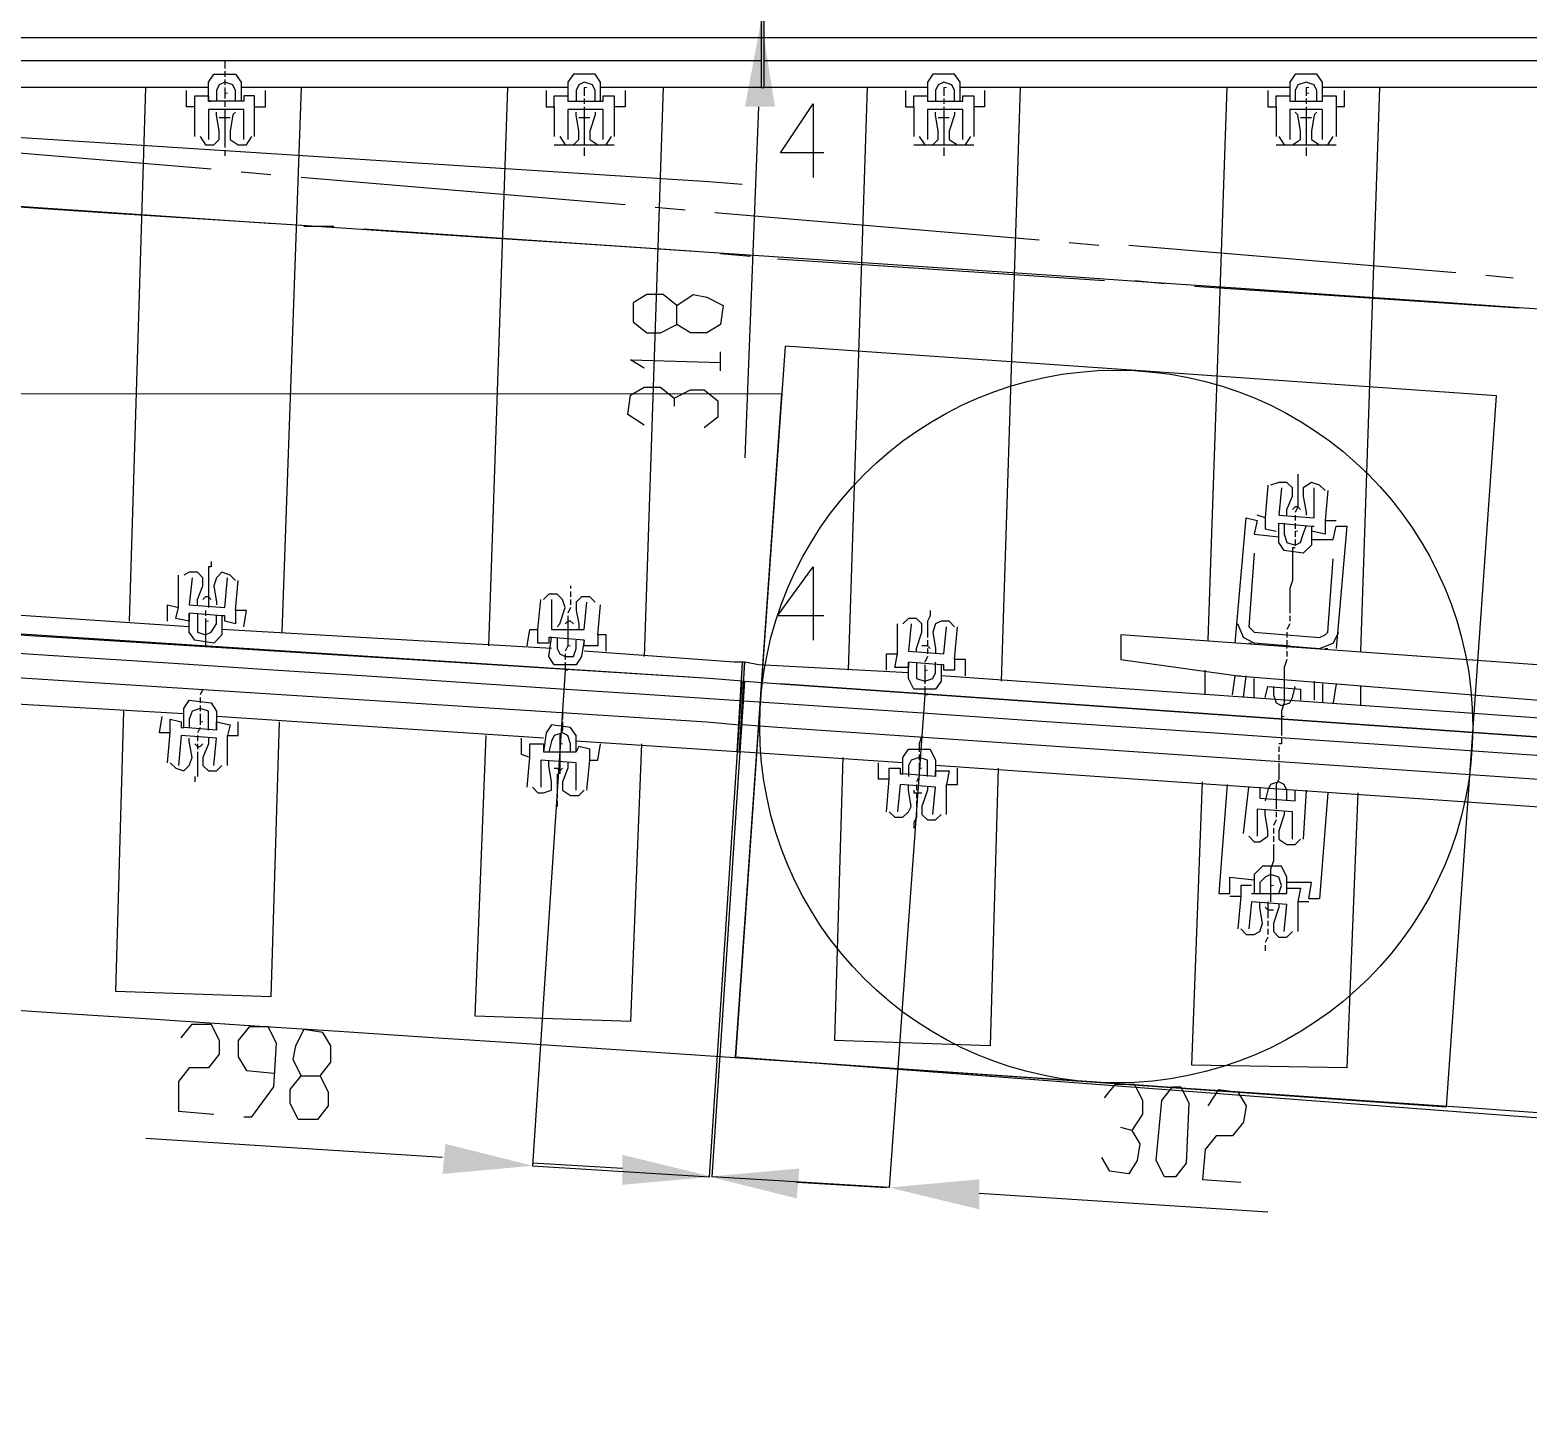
# Model space of a CAD drawing. Header units: millimetres. Extents: x -45 to 90, y -17 to 16.
# Drawn here: x 31.367 to 33.888, y -3.078 to -0.737 of the extents above; entities that cross this region are included whole.
import ezdxf

# ---------------------------------------------------------------- set-up
doc = ezdxf.new("R2010")
doc.units = ezdxf.units.MM
doc.layers.add('PDF_Geometry', color=7, linetype='Continuous')
doc.layers.add('PDF_Solid Fills', color=7, linetype='Continuous')

msp = doc.modelspace()

# ---------------------------------------------------------------- linework, layer by layer
at = {"color": 2}
msp.add_line((0, -0.75), (53.4325, -0.75), dxfattribs=at)
at = {"color": 6}
msp.add_lwpolyline([(29.1661, -1.3506), (29.1986, 0.45), (32.6939, 0.2287), (32.6939, 1.2372), (41.2932, 1.2372), (41.2932, 0), (45.2746, 0), (45.1993, -2.1005), (41.2248, -1.7678), (41.1144, -3.1159), (32.554, -2.4665), (32.6324, -1.35)], close=True, dxfattribs=at)
at = {"color": 5}
msp.add_lwpolyline([(32.554, -2.4665), (33.1525, -2.5085), (33.7511, -2.5505), (33.7931, -1.9519), (33.8351, -1.3534), (33.2365, -1.3114), (32.638, -1.2694), (32.596, -1.8679)], close=True, dxfattribs=at)
msp.add_circle((33.1951, -1.91), 0.6, dxfattribs=at)
at = {"color": 2}
for radius in [500.8082, 500.0582, 499.3082]:
    msp.add_arc((-0.8299, -500.0575), radius, 85.235272, 89.904911, dxfattribs=at)
at = {"color": 5}
msp.add_arc((-0.8299, -500.0575), 498.7082, 85.235272, 89.904911, dxfattribs=at)
at = {"layer": 'PDF_Geometry', "lineweight": 25}
for points in [[(32.5654, -0.9971), (32.5096, -0.9928), (29.7237, -0.8144), (26.94, -0.6541), (24.1512, -0.5076), (21.3629, -0.3748), (18.0024, -0.2366), (18.0024, 1.0377), (21.4207, 0.8974), (24.2158, 0.7643), (27.011, 0.6174), (29.8016, 0.4522), (32.5756, 0.2745), (32.616, 0.2745)], [(32.671, -0.4034), (32.616, -0.3988), (32.6114, -0.3988), (32.5977, -0.7197), (32.5427, -0.7197), (18.6069, -0.7197), (18.6069, -0.7885), (32.5427, -0.7885), (32.5977, -0.7885)], [(32.5977, -0.6876), (32.5977, -0.8343), (32.6023, -0.8343), (32.6023, -0.6876), (32.5977, -0.6876), (32.5839, -0.6876), (32.3593, -0.6876)], [(31.6946, -0.7885), (31.6946, -0.8022)], [(32.6023, -0.7885), (32.6618, -0.7885), (35.504, -0.7885), (35.5636, -0.7885), (35.5636, -0.8251), (35.5636, -0.8343), (35.2931, -0.8343)], [(31.745, -0.8664), (31.745, -0.8481), (31.7267, -0.8481), (31.7267, -0.8572), (31.7221, -0.8572), (31.6671, -0.8572), (31.6671, -0.8251), (31.6763, -0.8114), (31.7129, -0.8114), (31.7221, -0.8251), (31.7221, -0.8572)], [(31.7129, -0.8572), (31.7129, -0.8389), (31.7084, -0.8297), (31.6946, -0.8251), (31.6854, -0.8297), (31.6808, -0.8389), (31.6808, -0.8572)], [(31.6946, -0.8068), (31.6946, -0.816)], [(31.6946, -0.8206), (31.6946, -0.8297)], [(32.3272, -0.8572), (32.3272, -0.8251), (32.318, -0.8114), (32.2814, -0.8114), (32.2722, -0.8251), (32.2722, -0.8572), (32.3272, -0.8572), (32.3318, -0.8572), (32.3318, -0.8481), (32.3501, -0.8481), (32.3501, -0.8664)], [(32.318, -0.8572), (32.318, -0.8389), (32.3135, -0.8297), (32.2997, -0.8251), (32.2905, -0.8297), (32.286, -0.8389), (32.286, -0.8572)], [(32.5977, -0.8251), (32.5977, -0.8343), (32.3272, -0.8343)], [(32.9323, -0.8572), (32.9323, -0.8251), (32.9231, -0.8114), (32.8865, -0.8114), (32.8773, -0.8251), (32.8773, -0.8572), (32.9323, -0.8572), (32.9369, -0.8572), (32.9369, -0.8481), (32.9552, -0.8481), (32.9552, -0.8664)], [(32.9231, -0.8572), (32.9231, -0.8389), (32.9186, -0.8297), (32.9048, -0.8251), (32.8956, -0.8297), (32.8911, -0.8389), (32.8911, -0.8572)], [(33.5328, -0.8572), (33.5328, -0.8389), (33.5282, -0.8297), (33.5145, -0.8251), (33.5007, -0.8297), (33.4962, -0.8389), (33.4962, -0.8572)], [(31.6671, -0.8343), (31.1124, -0.8343)], [(31.5342, -1.7328), (31.5617, -0.8343)], [(31.6442, -0.9168), (31.6442, -0.8664), (31.6304, -0.8664), (31.6304, -0.8389)], [(31.6442, -0.8664), (31.6442, -0.8481), (31.6671, -0.8481), (31.6671, -0.8572), (31.6717, -0.8572)], [(31.6946, -0.8343), (31.6946, -0.8435), (31.6946, -0.8526)], [(32.2722, -0.8343), (31.7221, -0.8343)], [(31.745, -0.9168), (31.745, -0.8664), (31.7634, -0.8664), (31.7634, -0.8389)], [(31.823, -0.8343), (31.7909, -1.7511)], [(32.1393, -1.7741), (32.1713, -0.8343)], [(32.2355, -0.8389), (32.2355, -0.8664), (32.2493, -0.8664), (32.2493, -0.9168)], [(32.2493, -0.8664), (32.2493, -0.8481), (32.2722, -0.8481), (32.2722, -0.8572), (32.2768, -0.8572)], [(32.2997, -0.8343), (32.2997, -0.8481)], [(32.2997, -0.8526), (32.2997, -0.8618)], [(32.3685, -0.8389), (32.3685, -0.8664), (32.3501, -0.8664), (32.3501, -0.9168)], [(32.4326, -0.8343), (32.4006, -1.7924)], [(32.8773, -0.8343), (32.6023, -0.8343)], [(32.7444, -1.8153), (32.7765, -0.8343)], [(32.8406, -0.8389), (32.8406, -0.8664), (32.8544, -0.8664), (32.8544, -0.9168)], [(32.8544, -0.8664), (32.8544, -0.8481), (32.8773, -0.8481), (32.8773, -0.8572), (32.8819, -0.8572)], [(32.9048, -0.8343), (32.9048, -0.8481)], [(32.9048, -0.8526), (32.9048, -0.8618)], [(33.487, -0.8343), (32.9323, -0.8343)], [(32.9736, -0.8389), (32.9736, -0.8664), (32.9552, -0.8664), (32.9552, -0.9168)], [(33.0332, -0.8343), (33.0011, -1.8336)], [(33.3495, -1.7649), (33.3816, -0.8343)], [(33.4503, -0.8389), (33.4503, -0.8664), (33.4641, -0.8664), (33.4641, -0.9168)], [(33.4641, -0.8664), (33.4641, -0.8481), (33.487, -0.8481), (33.487, -0.8572), (33.4916, -0.8572)], [(33.5145, -0.8343), (33.5145, -0.8481)], [(33.5145, -0.8526), (33.5145, -0.8618)], [(34.0692, -0.8343), (33.542, -0.8343)], [(33.542, -0.8572), (33.542, -0.8481), (33.5649, -0.8481), (33.5649, -0.8664)], [(33.5787, -0.8389), (33.5787, -0.8664), (33.5649, -0.8664), (33.5649, -0.9168)], [(33.6383, -0.8343), (33.6062, -1.7832)], [(31.6533, -0.9168), (31.6625, -0.9306), (31.6763, -0.9306), (31.6854, -0.9214), (31.6854, -0.9077), (31.6808, -0.8802), (31.6808, -0.8756)], [(31.7267, -0.9214), (31.7267, -0.871), (31.6671, -0.871), (31.6671, -0.9214)], [(31.6946, -0.8572), (31.6946, -0.8664)], [(31.6946, -0.871), (31.6946, -0.8802), (31.6946, -0.8847), (31.6946, -0.8937), (31.6946, -0.8985), (31.6946, -0.9077), (31.6946, -0.9122), (31.6946, -0.9214), (31.6946, -0.926), (31.6946, -0.9352)], [(31.7129, -0.8756), (31.7084, -0.8802), (31.7038, -0.9077), (31.7038, -0.9214), (31.7175, -0.9306), (31.7313, -0.9306), (31.7404, -0.9168)], [(32.2584, -0.9168), (32.2676, -0.9306), (32.2814, -0.9306), (32.2905, -0.9214), (32.2905, -0.9077), (32.286, -0.8802), (32.286, -0.8756)], [(32.3318, -0.9214), (32.3318, -0.871), (32.2722, -0.871), (32.2722, -0.9214)], [(32.2997, -0.8664), (32.2997, -0.8756), (32.2997, -0.8802), (32.2997, -0.8893), (32.2997, -0.8937), (32.2997, -0.9031), (32.2997, -0.9077), (32.2997, -0.9168), (32.2997, -0.9214), (32.2997, -0.9306)], [(32.318, -0.8756), (32.318, -0.8802), (32.3089, -0.9077), (32.3089, -0.9214), (32.3226, -0.9306), (32.3364, -0.9306), (32.3455, -0.9168)], [(32.5931, -0.8664), (32.5702, -1.4577)], [(32.7031, -0.9443), (32.6298, -0.9443), (32.6848, -0.8618), (32.6848, -0.9856)], [(32.8636, -0.9168), (32.8727, -0.9306), (32.8865, -0.9306), (32.8956, -0.9214), (32.8956, -0.9077), (32.8911, -0.8802), (32.8911, -0.8756)], [(32.9369, -0.9214), (32.9369, -0.871), (32.8773, -0.871), (32.8773, -0.9214)], [(32.9048, -0.8664), (32.9048, -0.8756), (32.9048, -0.8802), (32.9048, -0.8893), (32.9048, -0.8937), (32.9048, -0.9031), (32.9048, -0.9077), (32.9048, -0.9168), (32.9048, -0.9214), (32.9048, -0.9306)], [(32.9231, -0.8756), (32.9231, -0.8802), (32.914, -0.9077), (32.914, -0.9214), (32.9277, -0.9306), (32.9415, -0.9306), (32.9506, -0.9168)], [(33.4687, -0.9168), (33.4778, -0.9306), (33.4916, -0.9306), (33.5053, -0.9214), (33.5053, -0.9077), (33.5007, -0.8802), (33.4962, -0.8756)], [(33.542, -0.9214), (33.542, -0.871), (33.487, -0.871), (33.487, -0.9214)], [(33.5145, -0.8664), (33.5145, -0.8756), (33.5145, -0.8802), (33.5145, -0.8893), (33.5145, -0.8937), (33.5145, -0.9031), (33.5145, -0.9077), (33.5145, -0.9168), (33.5145, -0.9214), (33.5145, -0.9306)], [(33.5328, -0.8756), (33.5282, -0.8802), (33.5237, -0.9077), (33.5237, -0.9214), (33.5374, -0.9306), (33.5512, -0.9306), (33.5603, -0.9168)], [(31.6854, -0.8847), (31.69, -0.8847), (31.6992, -0.8847), (31.7038, -0.8847)], [(32.2905, -0.8847), (32.2951, -0.8847), (32.3043, -0.8847), (32.3089, -0.8847)], [(32.8956, -0.8847), (32.9002, -0.8847), (32.9094, -0.8847), (32.914, -0.8847)], [(33.5053, -0.8847), (33.5097, -0.8847), (33.5191, -0.8847), (33.5237, -0.8847)], [(31.6717, -0.9718), (31.1262, -0.926)], [(32.2493, -0.9306), (32.3501, -0.9306)], [(32.8544, -0.9306), (32.9552, -0.9306)], [(33.4641, -0.9306), (33.5649, -0.9306)], [(31.6946, -0.9397), (31.6946, -0.9489)], [(32.2997, -0.9352), (32.2997, -0.9489)], [(32.9048, -0.9352), (32.9048, -0.9489)], [(33.5145, -0.9352), (33.5145, -0.9489)], [(31.7725, -0.981), (31.7221, -0.9764)], [(32.3685, -1.0314), (31.823, -0.9856)], [(31.7771, -1.0635), (31.2316, -1.0268)], [(32.4693, -1.0406), (32.4189, -1.036)], [(33.0653, -1.091), (32.5197, -1.0452)], [(31.878, -1.0681), (31.8321, -1.0681), (31.8275, -1.0681)], [(32.4785, -1.1094), (31.9284, -1.0727)], [(32.5106, -1.8291), (29.7326, -1.6503), (26.95, -1.4898), (24.1675, -1.3431), (21.3895, -1.2102), (18.6069, -1.0956), (18.6024, -1.169), (21.3849, -1.2836), (24.1675, -1.4165), (26.9455, -1.5632), (29.728, -1.7236), (32.506, -1.9024), (32.561, -1.907)], [(33.1659, -1.1002), (33.1157, -1.0956)], [(33.7666, -1.146), (33.2165, -1.1002)], [(32.2676, -1.8016), (32.2676, -1.8153), (32.2126, -2.6496), (32.5106, -2.668), (32.5656, -1.8336), (32.5106, -1.8291), (29.1504, -1.6182), (25.7903, -1.4257), (22.4301, -1.2606), (19.0699, -1.1139)], [(32.5793, -1.1185), (32.5289, -1.1139)], [(33.1753, -1.1598), (32.6252, -1.1229)], [(33.8629, -1.1552), (33.817, -1.1506)], [(32.4556, -1.201), (32.4831, -1.1827), (32.506, -1.1873), (32.5335, -1.201), (32.5289, -1.2331), (32.506, -1.2469), (32.4785, -1.2469), (32.4556, -1.2331), (32.4556, -1.201), (32.4326, -1.1827), (32.4051, -1.1827), (32.3822, -1.1965), (32.3822, -1.2285), (32.4051, -1.2469), (32.4281, -1.2469), (32.4556, -1.2331)], [(33.2761, -1.1644), (33.2257, -1.1598)], [(33.8721, -1.2056), (33.3265, -1.169)], [(32.5289, -1.3111), (32.5289, -1.279)], [(32.4006, -1.3065), (32.3776, -1.2927), (32.5289, -1.2973)], [(32.4006, -1.4027), (32.373, -1.3844), (32.3776, -1.3521), (32.4006, -1.3386), (32.4281, -1.3386), (32.451, -1.3569), (32.451, -1.3707)], [(32.451, -1.3569), (32.4785, -1.3431), (32.5014, -1.3431), (32.5243, -1.3615), (32.5243, -1.389), (32.5014, -1.4073)], [(33.5007, -1.4853), (33.5007, -1.4944), (33.5007, -1.499), (33.5007, -1.5082), (33.5007, -1.5128), (33.5007, -1.5219), (33.5007, -1.5265), (33.5007, -1.5357), (33.5007, -1.5403), (33.4962, -1.5494)], [(33.4503, -1.5036), (33.4457, -1.5586), (33.432, -1.554)], [(33.4824, -1.554), (33.4824, -1.5448), (33.4916, -1.5219), (33.4916, -1.5082), (33.4824, -1.499), (33.4687, -1.499), (33.4549, -1.5036)], [(33.4732, -1.5082), (33.4687, -1.554), (33.5282, -1.5586), (33.5282, -1.5082)], [(33.5466, -1.5128), (33.5374, -1.5036), (33.5237, -1.499), (33.5097, -1.5082), (33.5097, -1.5219), (33.5145, -1.5494), (33.5145, -1.554)], [(33.5512, -1.5128), (33.5466, -1.5632), (33.5649, -1.5632)], [(33.3951, -1.7695), (33.4136, -1.5586), (33.432, -1.5632), (33.4274, -1.5861), (33.4687, -1.5907)], [(33.4457, -1.5586), (33.4457, -1.5769), (33.4641, -1.5813)], [(33.5053, -1.5448), (33.5007, -1.5403), (33.4962, -1.5403), (33.4916, -1.5448)], [(33.4962, -1.554), (33.4962, -1.5632)], [(33.5237, -1.5724), (33.5237, -1.6044), (33.5097, -1.6182), (33.4778, -1.6136), (33.4687, -1.5999), (33.4687, -1.5678), (33.5237, -1.5724), (33.5282, -1.5724)], [(33.4778, -1.5678), (33.4778, -1.5861), (33.4824, -1.5999), (33.4962, -1.6044), (33.5053, -1.5999), (33.5097, -1.5861), (33.5145, -1.5724)], [(33.4962, -1.5678), (33.4962, -1.5769)], [(33.4962, -1.5813), (33.4962, -1.5907)], [(33.5466, -1.5632), (33.5466, -1.5861), (33.5237, -1.5813)], [(33.5237, -1.5953), (33.5603, -1.5953), (33.5649, -1.5724), (33.5833, -1.5724), (33.5649, -1.7786)], [(33.4962, -1.609), (33.4916, -1.609), (33.4916, -1.6228), (33.4916, -1.6365), (33.4916, -1.6503), (33.4916, -1.664), (33.487, -1.6778), (33.487, -1.6915), (33.487, -1.7053), (33.487, -1.719)], [(33.4962, -1.5953), (33.4962, -1.6044)], [(31.6717, -1.6319), (31.6717, -1.6411), (31.6671, -1.6411), (31.6671, -1.6549), (31.6671, -1.6686), (31.6671, -1.6824), (31.6671, -1.6959), (31.6671, -1.7099)], [(33.4274, -1.6182), (33.4182, -1.742), (33.4228, -1.7465), (33.4274, -1.7511), (33.5374, -1.7603), (33.5466, -1.7557), (33.5512, -1.7511), (33.5603, -1.6274)], [(31.5983, -1.7328), (31.5983, -1.7053), (31.6167, -1.7099), (31.6167, -1.6549)], [(31.6488, -1.7053), (31.6488, -1.6959), (31.6579, -1.6732), (31.6579, -1.6595), (31.6488, -1.6503), (31.635, -1.6503), (31.6258, -1.6549)], [(31.6396, -1.6595), (31.635, -1.7053), (31.6946, -1.7099), (31.6992, -1.6595)], [(31.7129, -1.664), (31.7038, -1.6549), (31.69, -1.6503), (31.6808, -1.6595), (31.6763, -1.6732), (31.6808, -1.7007), (31.6808, -1.7053)], [(32.7031, -1.7236), (32.6252, -1.7236), (32.6848, -1.6411), (32.6848, -1.7649)], [(31.7267, -1.742), (31.7313, -1.7145), (31.7129, -1.7145), (31.7175, -1.664)], [(32.2539, -1.742), (32.2584, -1.7374), (32.2676, -1.7099), (32.263, -1.6959), (32.2539, -1.687), (32.2401, -1.687), (32.2309, -1.6959)], [(32.2768, -1.6732), (32.2768, -1.6778)], [(32.2768, -1.6824), (32.2768, -1.6915)], [(31.635, -1.742), (31.0849, -1.7053)], [(31.7129, -1.7145), (31.7129, -1.7374), (31.6946, -1.7328), (31.6946, -1.7236), (31.69, -1.7236), (31.69, -1.7557), (31.6763, -1.7695), (31.6442, -1.7649), (31.635, -1.7511), (31.635, -1.719), (31.635, -1.7328), (31.6121, -1.7282), (31.6167, -1.7099)], [(31.6717, -1.6959), (31.6671, -1.6915), (31.6625, -1.6915), (31.6579, -1.6959)], [(32.2034, -1.7741), (32.208, -1.7465), (32.2218, -1.7465), (32.2264, -1.6959)], [(32.2447, -1.6959), (32.2447, -1.7465), (32.2997, -1.7465), (32.3043, -1.7007)], [(32.2768, -1.7099), (32.2722, -1.719)], [(32.2768, -1.6959), (32.2768, -1.7053)], [(32.318, -1.7007), (32.3089, -1.6915), (32.2951, -1.6915), (32.286, -1.7007), (32.286, -1.7145), (32.2905, -1.7374), (32.2905, -1.7465)], [(32.3364, -1.7832), (32.3364, -1.7557), (32.3226, -1.7557), (32.3272, -1.7053)], [(31.69, -1.7236), (31.635, -1.719)], [(31.6488, -1.719), (31.6488, -1.7374), (31.6488, -1.7511), (31.6625, -1.7557), (31.6717, -1.7511), (31.6808, -1.7374), (31.6808, -1.7236)], [(31.6625, -1.7145), (31.6625, -1.7236)], [(31.6625, -1.7282), (31.6625, -1.7328), (31.6625, -1.7465), (31.6625, -1.7603), (31.6625, -1.7741)], [(32.2722, -1.7236), (32.2722, -1.7374), (32.2722, -1.7511), (32.2722, -1.7649), (32.2722, -1.7741), (32.2676, -1.7832)], [(32.2814, -1.7374), (32.2768, -1.7328), (32.2722, -1.7328), (32.2676, -1.7374)], [(32.8085, -1.8153), (32.8085, -1.7878), (32.8269, -1.7878), (32.8269, -1.7374)], [(32.859, -1.7832), (32.859, -1.7786), (32.8681, -1.7511), (32.8681, -1.7374), (32.859, -1.7282), (32.8452, -1.7282), (32.836, -1.7374)], [(32.8498, -1.7374), (32.8452, -1.7832), (32.9048, -1.7878), (32.9094, -1.742)], [(32.8819, -1.7145), (32.8819, -1.719), (32.8819, -1.7236), (32.8773, -1.7328), (32.8773, -1.7374), (32.8773, -1.7465), (32.8773, -1.7511), (32.8773, -1.7603)], [(32.9231, -1.742), (32.914, -1.7328), (32.9002, -1.7328), (32.8911, -1.7374), (32.8865, -1.7511), (32.8911, -1.7786), (32.8911, -1.7878)], [(33.4824, -1.7649), (33.4824, -1.7741), (33.4274, -1.7695), (33.4091, -1.7603), (33.3999, -1.7374)], [(33.487, -1.7374), (33.4824, -1.7465)], [(33.487, -1.7236), (33.487, -1.7328)], [(32.2447, -1.7786), (31.69, -1.7465)], [(32.2997, -1.7649), (32.2447, -1.7603), (32.2401, -1.7603), (32.2401, -1.7695), (32.2218, -1.7695), (32.2218, -1.7465)], [(32.3226, -1.7557), (32.3226, -1.7741), (32.2997, -1.7741), (32.2997, -1.7649), (32.2951, -1.7924), (32.286, -1.8061), (32.2493, -1.8061), (32.2401, -1.7924), (32.2447, -1.7603)], [(32.2539, -1.7603), (32.2539, -1.7786), (32.2584, -1.7878), (32.2676, -1.7924), (32.2814, -1.7924), (32.286, -1.7786), (32.286, -1.7649)], [(32.9415, -1.8245), (32.9415, -1.797), (32.9231, -1.797), (32.9277, -1.742)], [(33.4824, -1.7786), (33.4824, -1.7741), (33.5374, -1.7786), (33.5603, -1.7695), (33.5695, -1.7511)], [(33.4824, -1.7511), (33.4824, -1.7603)], [(32.2676, -1.7878), (32.2676, -1.797)], [(32.5656, -1.8016), (32.5518, -1.8016), (32.2997, -1.7832)], [(32.9231, -1.797), (32.9231, -1.8153), (32.9048, -1.8153), (32.9048, -1.8061), (32.9002, -1.8061), (32.9002, -1.8336), (32.8911, -1.8474), (32.8544, -1.8474), (32.8452, -1.8291), (32.8452, -1.8016), (32.8452, -1.8105), (32.8223, -1.8105), (32.8269, -1.7878)], [(32.8819, -1.7786), (32.8773, -1.7741), (32.8727, -1.7741), (32.8681, -1.7741)], [(32.8773, -1.7649), (32.8773, -1.7741)], [(32.8773, -1.7786), (32.8773, -1.7878)], [(33.4182, -1.7695), (33.4228, -1.7695)], [(33.4824, -1.7832), (33.4824, -1.7924)], [(33.5466, -1.7786), (33.5512, -1.7786)], [(32.8452, -1.8199), (32.5931, -1.8061), (32.5702, -1.8016)], [(32.9002, -1.8061), (32.8452, -1.8016)], [(32.859, -1.8016), (32.859, -1.8153), (32.859, -1.8291), (32.8727, -1.8336), (32.8865, -1.8291), (32.8911, -1.8199), (32.8911, -1.8016)], [(32.8773, -1.7924), (32.8727, -1.8016)], [(32.8727, -1.8061), (32.8727, -1.8153), (32.8727, -1.8245), (32.8727, -1.8291), (32.8727, -1.8382)], [(33.4824, -1.797), (33.4778, -1.8105), (33.4778, -1.8245), (33.4778, -1.8336), (33.4778, -1.8428), (33.4778, -1.8566), (33.4778, -1.8703), (33.4732, -1.8841), (33.4732, -1.8978), (33.4732, -1.9116), (33.4732, -1.9251)], [(32.8727, -1.8428), (32.8727, -1.8566), (32.8131, -2.6863), (32.5152, -2.668), (32.5702, -1.8336), (32.6298, -1.8382), (35.3069, -2.0262), (37.9792, -2.2279), (40.6566, -2.4433), (37.9792, -2.2279), (35.3069, -2.0262), (32.6298, -1.8382)], [(40.9637, -2.4342), (40.6566, -2.4112), (38.0711, -2.2004), (35.4857, -2.0078), (32.9002, -1.8245)], [(33.3449, -1.8566), (33.3449, -1.8153)], [(33.3907, -1.8566), (33.3951, -1.8245)], [(33.4091, -1.8612), (33.4136, -1.8245)], [(33.4274, -1.8612), (33.4274, -1.8291)], [(33.5282, -1.8336), (33.5282, -1.8657)], [(33.542, -1.8382), (33.542, -1.8703)], [(33.5649, -1.8382), (33.5603, -1.8703)], [(31.6258, -1.8887), (31.0712, -1.8566)], [(31.6579, -1.8474), (31.6533, -1.8566)], [(31.6533, -1.8612), (31.6533, -1.8703)], [(33.4457, -1.8612), (33.4503, -1.8428), (33.5053, -1.8474), (33.5053, -1.8657)], [(33.4595, -1.8428), (33.4595, -1.8566), (33.4641, -1.8703), (33.4732, -1.8749), (33.487, -1.8703), (33.4916, -1.8612), (33.4962, -1.8428)], [(33.6062, -1.8428), (33.6062, -1.8749)], [(31.7863, -1.9024), (31.7725, -2.3654), (31.5112, -2.3562), (31.525, -1.8841)], [(31.6029, -1.9207), (31.6029, -1.8978), (31.6213, -1.9024), (31.6213, -1.9116), (31.6258, -1.9116), (31.6258, -1.8795), (31.635, -1.8657), (31.6717, -1.8703), (31.6808, -1.8841), (31.6808, -1.9162), (31.6808, -1.9024), (31.7038, -1.907), (31.6992, -1.9251)], [(31.6671, -1.9162), (31.6671, -1.8978), (31.6671, -1.8841), (31.6533, -1.8795), (31.6396, -1.8841), (31.635, -1.8978), (31.635, -1.9116)], [(31.6533, -1.8749), (31.6533, -1.8841)], [(31.6533, -1.8887), (31.6533, -1.9024), (31.6533, -1.907)], [(32.263, -1.8841), (32.263, -1.8978)], [(31.5983, -1.9712), (31.6029, -1.9207), (31.5846, -1.9207), (31.5892, -1.8932)], [(31.6808, -1.9162), (31.6258, -1.9116)], [(31.6533, -1.9116), (31.6488, -1.9207)], [(32.2309, -1.9299), (31.6808, -1.8932)], [(31.6992, -1.9758), (31.6992, -1.9251), (31.7175, -1.9251), (31.7175, -1.9024)], [(32.3089, -1.9666), (32.3089, -1.9483), (32.2905, -1.9437), (32.286, -1.9528), (32.286, -1.9251), (32.2768, -1.9116), (32.2447, -1.907), (32.2355, -1.9207), (32.2309, -1.9528), (32.286, -1.9528)], [(32.263, -1.9024), (32.263, -1.9116), (32.263, -1.9162), (32.2584, -1.9251), (32.2584, -1.9299), (32.2584, -1.9391), (32.2584, -1.9483)], [(41.5871, -2.6359), (41.8301, -2.6588), (41.8301, -2.6496), (41.8301, -2.6128), (41.7705, -2.6084), (40.6474, -2.5121), (37.9748, -2.2966), (35.3023, -2.0949), (32.6252, -1.9116), (32.5656, -1.907)], [(31.6029, -1.9712), (31.6121, -1.9803), (31.6258, -1.9849), (31.635, -1.9758), (31.6396, -1.962), (31.635, -1.9345), (31.635, -1.9299)], [(31.6763, -1.9758), (31.6808, -1.9299), (31.6213, -1.9251), (31.6167, -1.9758)], [(31.6442, -1.9391), (31.6488, -1.9437), (31.6533, -1.9437), (31.6579, -1.9391)], [(31.6488, -1.9251), (31.6488, -1.9345)], [(31.6488, -1.9391), (31.6488, -1.9483)], [(31.6671, -1.9299), (31.6671, -1.9391), (31.6579, -1.962), (31.6579, -1.9758), (31.6671, -1.9849), (31.6808, -1.9849), (31.69, -1.9758)], [(32.396, -1.9391), (32.3776, -2.4067), (32.1163, -2.3975), (32.1347, -1.9251)], [(32.2034, -2.0124), (32.208, -1.962), (32.1943, -1.9574), (32.1943, -1.9299)], [(32.208, -1.962), (32.208, -1.9391), (32.2309, -1.9391), (32.2309, -1.9528), (32.2355, -1.9528)], [(32.2768, -1.9528), (32.2768, -1.9391), (32.2722, -1.9251), (32.263, -1.9207), (32.2493, -1.9251), (32.2447, -1.9345), (32.2401, -1.9528)], [(32.5564, -1.9528), (32.286, -1.9345)], [(32.3043, -2.017), (32.3089, -1.9666), (32.3226, -1.9666), (32.3272, -1.9391)], [(32.8681, -1.9251), (32.8636, -1.9391), (32.8636, -1.9528)], [(33.4732, -1.9299), (33.4732, -1.9391), (33.4687, -1.9391)], [(31.6488, -1.9528), (31.6488, -1.9666), (31.6488, -1.9803), (31.6488, -1.9941)], [(32.2584, -1.9528), (32.2584, -1.962), (32.2584, -1.9666), (32.2584, -1.9758), (32.2584, -1.9803), (32.2584, -1.9895)], [(32.836, -1.9712), (32.561, -1.9528)], [(32.9965, -1.9803), (32.9827, -2.4479), (32.7214, -2.4388), (32.7352, -1.962)], [(32.8131, -1.9987), (32.8131, -1.9803), (32.8315, -1.9803), (32.8315, -1.9895), (32.836, -1.9895), (32.836, -1.962), (32.8452, -1.9483), (32.8819, -1.9483), (32.8911, -1.9666), (32.8911, -1.9941), (32.8911, -1.9849), (32.914, -1.9849), (32.9094, -2.0078)], [(32.8773, -1.9941), (32.8773, -1.9803), (32.8773, -1.9666), (32.8636, -1.962), (32.8498, -1.9666), (32.8452, -1.9758), (32.8452, -1.9941)], [(32.8636, -1.9574), (32.8636, -1.9666)], [(33.4687, -1.9437), (33.4687, -1.9528)], [(33.4687, -1.9574), (33.4687, -1.9666)], [(32.2126, -2.0124), (32.2218, -2.0216), (32.2309, -2.0216), (32.2447, -2.017), (32.2447, -2.0033), (32.2401, -1.9758), (32.2401, -1.9666)], [(32.286, -2.017), (32.286, -1.9712), (32.2264, -1.9666), (32.2264, -2.0124)], [(32.2493, -1.9803), (32.2539, -1.9803), (32.2584, -1.9849), (32.263, -1.9803)], [(32.2539, -1.9895), (32.2539, -1.9941), (32.2539, -2.0033), (32.2539, -2.0078), (32.2539, -2.017)], [(32.2722, -1.9712), (32.2722, -1.9803), (32.263, -2.0033), (32.263, -2.017), (32.2768, -2.0262), (32.2905, -2.0262), (32.2997, -2.017)], [(32.8085, -2.0537), (32.8131, -1.9987), (32.7948, -1.9987), (32.7948, -1.9712)], [(32.8911, -1.9941), (32.836, -1.9895)], [(32.8636, -1.9712), (32.8636, -1.9803), (32.8636, -1.9895)], [(40.9499, -2.5854), (40.6474, -2.5579), (38.0619, -2.3517), (35.4765, -2.1543), (32.8911, -1.9758)], [(32.9094, -2.0583), (32.9094, -2.0078), (32.9277, -2.0078), (32.9277, -1.9803)], [(33.4687, -1.9712), (33.4687, -1.9803), (33.4687, -1.9849), (33.4687, -1.9941), (33.4687, -1.9987), (33.4641, -2.0078), (33.4641, -2.0124), (33.4641, -2.0216), (33.4641, -2.0262), (33.4641, -2.0353), (33.4641, -2.0397), (33.4641, -2.0491)], [(31.6442, -1.9941), (31.6442, -2.0033)], [(32.8131, -2.0537), (32.8223, -2.0629), (32.836, -2.0629), (32.8452, -2.0537), (32.8498, -2.0445), (32.8452, -2.017), (32.8452, -2.0078)], [(32.8865, -2.0583), (32.8911, -2.0124), (32.8315, -2.0078), (32.8269, -2.0537)], [(32.8636, -1.9941), (32.859, -2.0033)], [(32.859, -2.0078), (32.859, -2.017)], [(32.8773, -2.0124), (32.8773, -2.017), (32.8681, -2.0445), (32.8681, -2.0583), (32.8773, -2.0674), (32.8911, -2.0674), (32.9002, -2.0583)], [(33.6016, -2.0216), (33.5833, -2.4846), (33.322, -2.48), (33.3403, -2.0033)], [(33.3816, -2.0078), (33.3678, -2.1912), (33.3861, -2.1912), (33.3861, -2.1637), (33.4274, -2.1683)], [(33.4091, -2.0904), (33.4182, -2.0124)], [(33.4366, -2.0124), (33.4366, -2.0308), (33.4962, -2.0353), (33.4962, -2.017)], [(33.4824, -2.0353), (33.4824, -2.017), (33.4778, -2.0078), (33.4687, -2.0033), (33.4549, -2.0078), (33.4503, -2.017), (33.4457, -2.0353)], [(32.2539, -2.0216), (32.2539, -2.0308)], [(32.2539, -2.0353), (32.2539, -2.0445)], [(32.8544, -2.017), (32.8544, -2.0216), (32.8636, -2.0216), (32.8681, -2.0216)], [(32.859, -2.0216), (32.859, -2.0308)], [(32.859, -2.0353), (32.859, -2.0445)], [(33.5512, -2.0216), (33.5374, -2.2004), (33.5191, -2.2004), (33.5237, -2.1729), (33.4824, -2.1729)], [(33.5145, -2.017), (33.5097, -2.0995)], [(32.859, -2.0491), (32.859, -2.0583), (32.859, -2.0629), (32.8544, -2.072), (32.8544, -2.0766), (32.8544, -2.0812)], [(33.4182, -2.0949), (33.4274, -2.1041), (33.4366, -2.1041), (33.4503, -2.0949), (33.4503, -2.0858), (33.4457, -2.0583), (33.4457, -2.0491)], [(33.4916, -2.0995), (33.4916, -2.0537), (33.432, -2.0491), (33.432, -2.0949)], [(33.4641, -2.0537), (33.4641, -2.0629)], [(33.4778, -2.0537), (33.4778, -2.0583), (33.4687, -2.0858), (33.4687, -2.0995), (33.4824, -2.1087), (33.4962, -2.1087), (33.5053, -2.0995)], [(33.4641, -2.0674), (33.4595, -2.0766)], [(33.4595, -2.0812), (33.4595, -2.0904)], [(33.4595, -2.1087), (33.4595, -2.1224), (33.4595, -2.1362), (33.4549, -2.15), (33.4549, -2.1637), (33.4549, -2.1775), (33.4549, -2.1912), (33.4549, -2.205)], [(33.4595, -2.0949), (33.4595, -2.1041)], [(33.4687, -2.1912), (33.4732, -2.1775), (33.4687, -2.1637), (33.4549, -2.1591), (33.4457, -2.1637), (33.4366, -2.1729), (33.4366, -2.1912)], [(33.4228, -2.1775), (33.4045, -2.1775), (33.4045, -2.1958)], [(33.4228, -2.1912), (33.4274, -2.1912)], [(33.4824, -2.182), (33.5053, -2.182), (33.5007, -2.205)], [(33.3861, -2.1958), (33.4045, -2.1958), (33.3999, -2.2508)], [(33.4045, -2.2508), (33.4136, -2.26), (33.4274, -2.26), (33.4366, -2.2554), (33.4411, -2.2416), (33.4366, -2.2141), (33.4366, -2.205)], [(33.4778, -2.2554), (33.4824, -2.2095), (33.4228, -2.205), (33.4182, -2.2508)], [(33.4457, -2.2141), (33.4503, -2.2187), (33.4549, -2.2187), (33.4595, -2.2187)], [(33.4503, -2.205), (33.4503, -2.2187), (33.4503, -2.2325)], [(33.4687, -2.2095), (33.4687, -2.2141), (33.4595, -2.2416), (33.4595, -2.2554), (33.4687, -2.2646), (33.4824, -2.2646), (33.4916, -2.2554)], [(33.5191, -2.205), (33.5007, -2.205), (33.5007, -2.2554)], [(33.4503, -2.2371), (33.4503, -2.2462)], [(33.4503, -2.2646), (33.4457, -2.2737)], [(33.4503, -2.2508), (33.4503, -2.26)], [(33.4457, -2.2783), (33.4457, -2.2875)], [(31.6213, -2.4342), (31.6396, -2.4112), (31.6717, -2.4112), (31.6854, -2.4388), (31.6854, -2.4617), (31.6671, -2.4846), (31.635, -2.4846), (31.6167, -2.5075), (31.6167, -2.5579), (31.6763, -2.5625)], [(31.7267, -2.5671), (31.7404, -2.5671), (31.7771, -2.5167), (31.7817, -2.4433), (31.7679, -2.4158), (31.7359, -2.4158), (31.7175, -2.4388), (31.7175, -2.4663), (31.7313, -2.4892), (31.7771, -2.4938)], [(31.855, -2.4982), (31.8688, -2.5258), (31.8688, -2.5488), (31.8505, -2.5717), (31.8184, -2.5717), (31.8046, -2.5442), (31.8046, -2.5213), (31.823, -2.4982), (31.855, -2.4982), (31.8734, -2.4754), (31.8734, -2.4479), (31.8596, -2.425), (31.8275, -2.4204), (31.8138, -2.4479), (31.8092, -2.4708), (31.823, -2.4982)], [(33.1753, -2.535), (33.1936, -2.5121), (33.2257, -2.5121), (33.2394, -2.5396), (33.2394, -2.5625), (33.2211, -2.59), (33.2028, -2.5854)], [(33.3495, -2.5488), (33.3678, -2.5213), (33.3999, -2.5258), (33.4136, -2.5488), (33.4091, -2.5763), (33.3907, -2.5992), (33.3632, -2.5992), (33.3449, -2.6221), (33.3403, -2.6725), (33.4045, -2.6771)], [(33.2211, -2.59), (33.2349, -2.6128), (33.2303, -2.6405), (33.2165, -2.6634), (33.1844, -2.6588), (33.1707, -2.6359)], [(32.0613, -2.6359), (31.5617, -2.6038)], [(32.3639, -2.6542), (32.2126, -2.645)], [(32.6573, -2.6771), (32.8085, -2.6863)], [(32.9644, -2.6955), (33.4503, -2.7274)]]:
    msp.add_lwpolyline(points, dxfattribs=at)
for points in [[(33.487, -0.8251), (33.487, -0.8572), (33.542, -0.8572), (33.542, -0.8251), (33.5328, -0.8114), (33.4962, -0.8114)], [(33.2028, -1.7557), (33.2028, -1.797), (33.3999, -1.8245), (36.2879, -2.0583), (37.4843, -2.1454), (40.3769, -2.3517), (40.5786, -2.3562), (40.5832, -2.315), (36.893, -2.0216)], [(32.5564, -1.9528), (32.561, -1.9528), (32.5702, -1.8016), (32.5656, -1.8016)], [(33.4274, -2.1591), (33.4274, -2.1912), (33.4824, -2.1912), (33.4824, -2.1637), (33.4732, -2.1454), (33.4411, -2.1454)], [(33.2761, -2.668), (33.2624, -2.6405), (33.2715, -2.5396), (33.2899, -2.5167), (33.3036, -2.5167), (33.3174, -2.5442), (33.3128, -2.645), (33.2945, -2.668)]]:
    msp.add_lwpolyline(points, close=True, dxfattribs=at)
at = {"layer": 'PDF_Geometry', "lineweight": 9}
for points in [[(31.6946, -0.8435), (31.6992, -0.8435)], [(32.2997, -0.8343), (32.3043, -0.8343)], [(32.9048, -0.8343), (32.9094, -0.8343)], [(33.5145, -0.8343), (33.5191, -0.8343)], [(33.5145, -0.8435), (33.5191, -0.8435)], [(33.4962, -1.5813), (33.5007, -1.5813)], [(31.6625, -1.7328), (31.6671, -1.7328)], [(31.6625, -1.7741), (31.6671, -1.7741)], [(32.2722, -1.7741), (32.2768, -1.7741)], [(33.4824, -1.7741), (33.487, -1.7741)], [(32.2676, -1.8153), (32.2722, -1.8153)], [(32.8727, -1.8153), (32.8773, -1.8153)], [(33.3999, -1.8245), (33.4045, -1.8245)], [(32.8727, -1.8566), (32.8773, -1.8566)], [(31.6533, -1.9024), (31.6579, -1.9024)], [(33.4732, -1.8932), (33.4778, -1.8932)], [(32.2584, -1.9391), (32.263, -1.9391)], [(32.8636, -1.9803), (32.8681, -1.9803)], [(33.4549, -2.1775), (33.4595, -2.1775)]]:
    msp.add_lwpolyline(points, dxfattribs=at)
at = {"layer": 'PDF_Solid Fills', "transparency": 33554559}
for points in [[(32.5977, -0.6876), (32.5977, -0.8343), (32.6023, -0.8343)], [(32.5977, -0.6876), (32.6023, -0.6876), (32.6023, -0.8343)], [(32.5702, -0.8664), (32.6206, -0.8664), (32.5977, -0.7197)], [(32.5656, -1.8016), (32.5564, -1.9528), (32.561, -1.9528)], [(32.5656, -1.8016), (32.5702, -1.8016), (32.561, -1.9528)], [(32.0659, -2.6128), (32.0613, -2.6634), (32.2126, -2.6496)], [(32.3639, -2.6313), (32.3639, -2.6817), (32.5152, -2.668)], [(32.6618, -2.6542), (32.6573, -2.7046), (32.5106, -2.668)], [(32.9644, -2.6725), (32.9644, -2.723), (32.8131, -2.6863)]]:
    msp.add_solid(points, dxfattribs=at)

doc.saveas('drawing.dxf')
